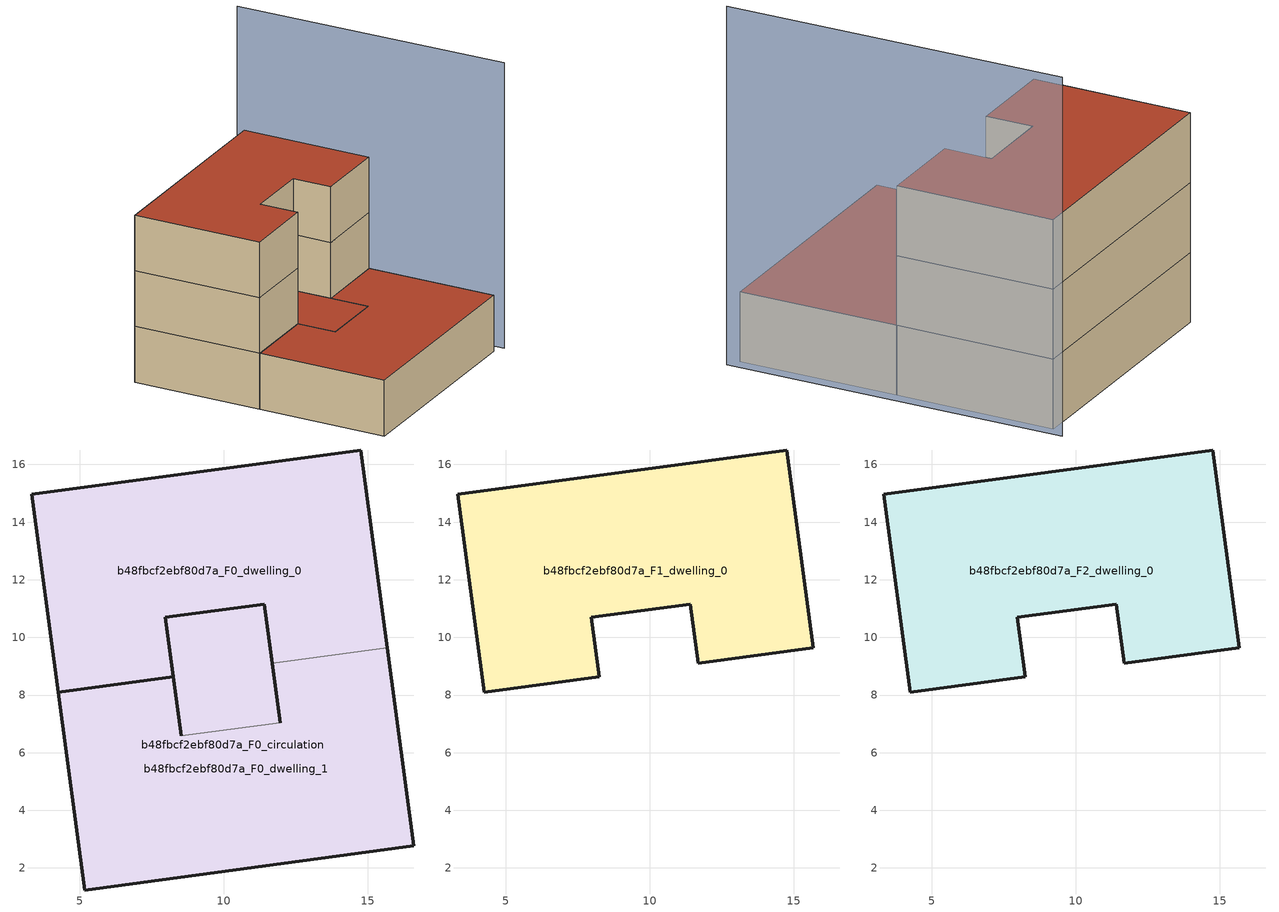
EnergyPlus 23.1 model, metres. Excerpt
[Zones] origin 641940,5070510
b48fbcf2ebf80d7a_F0_dwelling_0
 floor ground (EU_floor_Construction): 14.75,16.5 15.67,9.63 11.67,9.1 11.4,11.16 7.97,10.7 8.25,8.64 4.25,8.1 3.33,14.97 z0; 11.4,11.16 11.95,7.04 8.52,6.58 8.25,8.64 7.97,10.7 z0
 wall outside (EU_wall_Construction): 15.67,9.63 14.75,16.5 3.33,14.97 4.25,8.1 8.25,8.64 7.97,10.7 11.4,11.16 11.67,9.1 z0:3
 wall to b48fbcf2ebf80d7a_F0_dwelling_1 (EU_wall_Construction): 11.67,9.1 15.67,9.63 z0:3
 roof outside (EU_floor_Construction): 11.95,7.04 11.4,11.16 7.97,10.7 8.25,8.64 8.52,6.58 z3
b48fbcf2ebf80d7a_F0_dwelling_1
 floor ground (EU_floor_Construction): 15.67,9.63 16.59,2.76 5.17,1.23 4.25,8.1 8.25,8.64 8.52,6.58 11.95,7.04 11.67,9.1 z0; 11.4,11.16 11.95,7.04 8.52,6.58 8.25,8.64 7.97,10.7 z0
 wall outside (EU_wall_Construction): 11.67,9.1 11.95,7.04 / 8.52,6.58 8.25,8.64 4.25,8.1 5.17,1.23 16.59,2.76 15.67,9.63 z0:3
 wall to b48fbcf2ebf80d7a_F0_circulation (EU_wall_Construction): 11.95,7.04 8.52,6.58 z0:3
 roof outside (EU_roof_Construction): 11.95,7.04 11.4,11.16 7.97,10.7 8.25,8.64 8.52,6.58 z3; 16.59,2.76 15.67,9.63 11.67,9.1 11.95,7.04 8.52,6.58 8.25,8.64 4.25,8.1 5.17,1.23 z3
b48fbcf2ebf80d7a_F0_circulation
 floor ground (EU_floor_Construction): 14.75,16.5 15.67,9.63 11.67,9.1 11.4,11.16 7.97,10.7 8.25,8.64 4.25,8.1 3.33,14.97 z0; 11.4,11.16 11.95,7.04 8.52,6.58 8.25,8.64 7.97,10.7 z0; 15.67,9.63 16.59,2.76 5.17,1.23 4.25,8.1 8.25,8.64 8.52,6.58 11.95,7.04 11.67,9.1 z0
 wall outside (EU_wall_Construction): 11.95,7.04 11.4,11.16 7.97,10.7 8.52,6.58 z0:3
 roof outside (EU_roof_Construction): 11.95,7.04 11.4,11.16 7.97,10.7 8.25,8.64 8.52,6.58 z3; 15.67,9.63 14.75,16.5 3.33,14.97 4.25,8.1 8.25,8.64 7.97,10.7 11.4,11.16 11.67,9.1 z3; 16.59,2.76 15.67,9.63 11.67,9.1 11.95,7.04 8.52,6.58 8.25,8.64 4.25,8.1 5.17,1.23 z3
b48fbcf2ebf80d7a_F1_dwelling_0
 floor to b48fbcf2ebf80d7a_F0_dwelling_0 (EU_floor_Construction): 14.75,16.5 15.67,9.63 11.67,9.1 11.4,11.16 7.97,10.7 8.25,8.64 4.25,8.1 3.33,14.97 z3
 wall outside (EU_wall_Construction): 14.75,16.5 3.33,14.97 4.25,8.1 8.25,8.64 7.97,10.7 11.4,11.16 11.67,9.1 15.67,9.63 14.75,16.5 z3:6
b48fbcf2ebf80d7a_F2_dwelling_0
 floor to b48fbcf2ebf80d7a_F1_dwelling_0 (EU_floor_Construction): 14.75,16.5 15.67,9.63 11.67,9.1 11.4,11.16 7.97,10.7 8.25,8.64 4.25,8.1 3.33,14.97 z6
 wall outside (EU_wall_Construction): 14.75,16.5 3.33,14.97 4.25,8.1 8.25,8.64 7.97,10.7 11.4,11.16 11.67,9.1 15.67,9.63 14.75,16.5 z6:9
 roof outside (EU_roof_Construction): 15.67,9.63 14.75,16.5 3.33,14.97 4.25,8.1 8.25,8.64 7.97,10.7 11.4,11.16 11.67,9.1 z9
shading: 17.13,2.52 15.08,17.16 z0:15.4
[Building]
EU S2 Campaign: North Axis=0; Terrain=City; Solar Distribution=FullExterior
[Site:Location]
Lyon-Bron: Latitude=45.75; Longitude=5; Time Zone=1; Elevation=198
[SizingPeriod:WeatherFileDays]
AnnualSizingPeriod: Begin Month=1; Begin Day of Month=1; End Month=12; End Day of Month=31; Day of Week for Start Day=Monday; Use Weather File Daylight Saving Period=No; Use Weather File Rain and Snow Indicators=No
[MATERIAL]
EU_InternalMass_Material: Roughness=MediumRough; Thickness=0.1; Conductivity=1; Density=1800; Specific Heat=900; Thermal Absorptance=0.9; Solar Absorptance=0.7; Visible Absorptance=0.7
[MATERIAL:NOMASS] Roughness=MediumRough; Thermal Absorptance=0.9; Solar Absorptance=0.7; Visible Absorptance=0.7
Name | Thermal Resistance
EU_wall_NoMass | 0.87146
EU_roof_NoMass | 0.842276
EU_floor_NoMass | 0.496999
[CONSTRUCTION]
EU_wall_Construction: EU_wall_NoMass
EU_roof_Construction: EU_roof_NoMass
EU_floor_Construction: EU_floor_NoMass
EU_InternalMass_Construction: EU_InternalMass_Material
[ZONE] Type=1; Multiplier=1; Ceiling Height=autocalculate; Floor Area=autocalculate; Part of Total Floor Area=Yes
Name | Volume
b48fbcf2ebf80d7a_F0_dwelling_0 | 261.006
b48fbcf2ebf80d7a_F1_dwelling_0 | 217.904
b48fbcf2ebf80d7a_F2_dwelling_0 | 217.905
b48fbcf2ebf80d7a_F0_dwelling_1 | 261.007
b48fbcf2ebf80d7a_F0_circulation | 478.912
[INTERNALMASS] Construction=EU_InternalMass_Construction
Name | Zone or ZoneList | Surface Area
b48fbcf2ebf80d7a_F0_dwelling_0_EU_InternalMass | b48fbcf2ebf80d7a_F0_dwelling_0 | 72.6351
b48fbcf2ebf80d7a_F0_dwelling_1_EU_InternalMass | b48fbcf2ebf80d7a_F0_dwelling_1 | 72.6351
b48fbcf2ebf80d7a_F1_dwelling_0_EU_InternalMass | b48fbcf2ebf80d7a_F1_dwelling_0 | 159.616
b48fbcf2ebf80d7a_F2_dwelling_0_EU_InternalMass | b48fbcf2ebf80d7a_F2_dwelling_0 | 159.616
[OTHEREQUIPMENT] Fuel Type=Electricity; Design Level Calculation Method=Watts/Area; Power per Zone Floor Area=1; Fraction Latent=0; Fraction Radiant=0; Fraction Lost=0; Carbon Dioxide Generation Rate=0; EndUse Subcategory=EU_Step8_InternalGains
Name | Zone or ZoneList or Space or SpaceList | Schedule
EU_Step8_InternalGain_b48fbcf2ebf80d7a_F0_dwelling_0_f000 | b48fbcf2ebf80d7a_F0_dwelling_0 | EU_Step8_GainSchedule_b48fbcf2ebf80d7a_F0_dwelling_0_f000
EU_Step8_InternalGain_b48fbcf2ebf80d7a_F0_dwelling_1_f000 | b48fbcf2ebf80d7a_F0_dwelling_1 | EU_Step8_GainSchedule_b48fbcf2ebf80d7a_F0_dwelling_1_f000
EU_Step8_InternalGain_b48fbcf2ebf80d7a_F1_dwelling_0_f000 | b48fbcf2ebf80d7a_F1_dwelling_0 | EU_Step8_GainSchedule_b48fbcf2ebf80d7a_F1_dwelling_0_f000
EU_Step8_InternalGain_b48fbcf2ebf80d7a_F2_dwelling_0_f000 | b48fbcf2ebf80d7a_F2_dwelling_0 | EU_Step8_GainSchedule_b48fbcf2ebf80d7a_F2_dwelling_0_f000
[ZONEINFILTRATION:DESIGNFLOWRATE]
EU_Circulation_Infiltration_b48fbcf2ebf80d7a_F0_circulation: Zone or ZoneList or Space or SpaceList=b48fbcf2ebf80d7a_F0_circulation; Schedule=EU_AlwaysOn; Design Flow Rate Calculation Method=Flow/Area; Flow Rate per Floor Area=0.0005; Constant Term Coefficient=1; Temperature Term Coefficient=0; Velocity Term Coefficient=0; Velocity Squared Term Coefficient=0
[ZONEVENTILATION:DESIGNFLOWRATE] Schedule=EU_AlwaysOn; Design Flow Rate Calculation Method=AirChanges/Hour; Air Changes per Hour=0.425; Ventilation Type=Natural; Fan Pressure Rise=0; Fan Total Efficiency=1; Constant Term Coefficient=1; Temperature Term Coefficient=0; Velocity Term Coefficient=0; Velocity Squared Term Coefficient=0; Minimum Indoor Temperature=-100; Maximum Indoor Temperature=100; Delta Temperature=-100; Minimum Outdoor Temperature=-100; Maximum Outdoor Temperature=100; Maximum Wind Speed=40
Name | Zone or ZoneList or Space or SpaceList
EU_ConstantAir_b48fbcf2ebf80d7a_F0_dwelling_0 | b48fbcf2ebf80d7a_F0_dwelling_0
EU_ConstantAir_b48fbcf2ebf80d7a_F0_dwelling_1 | b48fbcf2ebf80d7a_F0_dwelling_1
EU_ConstantAir_b48fbcf2ebf80d7a_F1_dwelling_0 | b48fbcf2ebf80d7a_F1_dwelling_0
EU_ConstantAir_b48fbcf2ebf80d7a_F2_dwelling_0 | b48fbcf2ebf80d7a_F2_dwelling_0
[HVACTEMPLATE:THERMOSTAT] Constant Heating Setpoint=20; Constant Cooling Setpoint=50
EU_HeatOnly_b48fbcf2ebf80d7a_F0_dwelling_0; EU_HeatOnly_b48fbcf2ebf80d7a_F0_dwelling_1; EU_HeatOnly_b48fbcf2ebf80d7a_F1_dwelling_0; EU_HeatOnly_b48fbcf2ebf80d7a_F2_dwelling_0
[HVACTEMPLATE:ZONE:IDEALLOADSAIRSYSTEM] System Availability Schedule=EU_AlwaysOn; Maximum Heating Supply Air Temperature=50; Minimum Cooling Supply Air Temperature=13; Maximum Heating Supply Air Humidity Ratio=0.0156; Minimum Cooling Supply Air Humidity Ratio=0.0077; Heating Limit=NoLimit; Cooling Limit=NoLimit; Heating Availability Schedule=EU_AlwaysOn; Cooling Availability Schedule=EU_CoolingOff; Dehumidification Control Type=ConstantSensibleHeatRatio; Cooling Sensible Heat Ratio=0.7; Dehumidification Setpoint=60; Humidification Control Type=None; Humidification Setpoint=30; Outdoor Air Method=None; Outdoor Air Flow Rate per Person=0.00944; Outdoor Air Flow Rate per Zone Floor Area=0; Outdoor Air Flow Rate per Zone=0; Demand Controlled Ventilation Type=None; Outdoor Air Economizer Type=NoEconomizer; Heat Recovery Type=None; Sensible Heat Recovery Effectiveness=0.7; Latent Heat Recovery Effectiveness=0.65
Name | Template Thermostat
b48fbcf2ebf80d7a_F0_dwelling_0 | EU_HeatOnly_b48fbcf2ebf80d7a_F0_dwelling_0
b48fbcf2ebf80d7a_F0_dwelling_1 | EU_HeatOnly_b48fbcf2ebf80d7a_F0_dwelling_1
b48fbcf2ebf80d7a_F1_dwelling_0 | EU_HeatOnly_b48fbcf2ebf80d7a_F1_dwelling_0
b48fbcf2ebf80d7a_F2_dwelling_0 | EU_HeatOnly_b48fbcf2ebf80d7a_F2_dwelling_0
[SIZING:ZONE] Zone Cooling Design Supply Air Temperature Input Method=SupplyAirTemperature; Zone Cooling Design Supply Air Temperature=13; Zone Heating Design Supply Air Temperature Input Method=SupplyAirTemperature; Zone Heating Design Supply Air Temperature=50; Zone Cooling Design Supply Air Humidity Ratio=0.008; Zone Heating Design Supply Air Humidity Ratio=0.008; Cooling Design Air Flow Method=DesignDay; Cooling Design Air Flow Rate=0; Cooling Minimum Air Flow per Zone Floor Area=0.000762; Cooling Minimum Air Flow=0; Cooling Minimum Air Flow Fraction=0.2; Heating Design Air Flow Method=DesignDay; Heating Design Air Flow Rate=0; Heating Maximum Air Flow per Zone Floor Area=0.002032; Heating Maximum Air Flow=0.141576; Heating Maximum Air Flow Fraction=0.3; Account for Dedicated Outdoor Air System=No; Dedicated Outdoor Air System Control Strategy=NeutralSupplyAir; Dedicated Outdoor Air Low Setpoint Temperature for Design=autosize; Dedicated Outdoor Air High Setpoint Temperature for Design=autosize; Zone Load Sizing Method=Sensible Load Only No Latent Load; Zone Latent Cooling Design Supply Air Humidity Ratio Input Method=HumidityRatioDifference; Zone Cooling Design Supply Air Humidity Ratio Difference=0.005; Zone Latent Heating Design Supply Air Humidity Ratio Input Method=HumidityRatioDifference; Zone Humidification Design Supply Air Humidity Ratio Difference=0.005
b48fbcf2ebf80d7a_F0_dwelling_0; b48fbcf2ebf80d7a_F0_dwelling_1; b48fbcf2ebf80d7a_F1_dwelling_0; b48fbcf2ebf80d7a_F2_dwelling_0
[SCHEDULE:CONSTANT]
Name | Hourly Value
EU_AlwaysOn | 1
EU_CoolingOff | 0
[SCHEDULE:FILE] Column Number=1; Rows to Skip at Top=0; Number of Hours of Data=8760; Column Separator=Comma; Interpolate to Timestep=No; Minutes per Item=60; Adjust Schedule for Daylight Savings=Yes
Name | File
EU_Step8_GainSchedule_b48fbcf2ebf80d7a_F0_dwelling_0_f000 | ../../schedules/b48fbcf2ebf80d7a/b48fbcf2ebf80d7a_F0_dwelling_0_f000_gain.csv
EU_Step8_GainSchedule_b48fbcf2ebf80d7a_F0_dwelling_1_f000 | ../../schedules/b48fbcf2ebf80d7a/b48fbcf2ebf80d7a_F0_dwelling_1_f000_gain.csv
EU_Step8_GainSchedule_b48fbcf2ebf80d7a_F1_dwelling_0_f000 | ../../schedules/b48fbcf2ebf80d7a/b48fbcf2ebf80d7a_F1_dwelling_0_f000_gain.csv
EU_Step8_GainSchedule_b48fbcf2ebf80d7a_F2_dwelling_0_f000 | ../../schedules/b48fbcf2ebf80d7a/b48fbcf2ebf80d7a_F2_dwelling_0_f000_gain.csv
